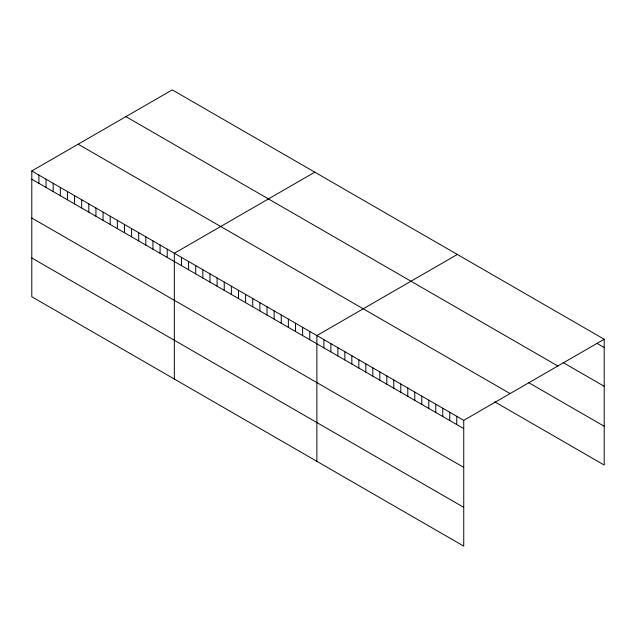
<?xml version="1.0" encoding="UTF-8"?>
<svg xmlns="http://www.w3.org/2000/svg" width="636" height="636" viewBox="0 0 636 636"><rect width="100%" height="100%" fill="white"/><g stroke="black" fill="none" stroke-linecap="round" stroke-linejoin="round"><path stroke-width="0.95" d="M31.8 170.965L463.739 420.348L463.739 546.125L31.8 296.75L31.8 170.965L172.261 89.875L604.2 339.25L604.2 465.035L494.641 401.777M314.804 172.165L174.344 253.263L174.344 379.04M457.34 254.464L316.879 335.554L316.879 461.339M463.739 420.348L604.2 339.25M597.204 343.472L604.2 347.51M563.019 362.512L604.2 386.291M125.912 116.634L557.852 366.01M528.826 382.737L604.2 426.247M78.148 144.205L510.088 393.581M31.8 179.225L463.739 428.608M31.8 218.013L463.739 467.388M31.8 257.97L463.739 507.345M456.743 416.31L456.743 424.57M449.755 412.271L449.755 420.531M442.759 408.233L442.759 416.493M435.763 404.194L435.763 412.454M428.775 400.155L428.775 408.415M421.779 396.117L421.779 404.377M414.783 392.086L414.783 400.338M407.795 388.047L407.795 396.308M400.799 384.009L400.799 392.269M393.803 379.97L393.803 388.23M386.815 375.932L386.815 384.192M379.819 371.893L379.819 380.153M372.823 367.854L372.823 376.115M365.835 363.824L365.835 372.076M358.839 359.785L358.839 368.045M351.843 355.747L351.843 364.007M344.855 351.708L344.855 359.968M337.859 347.669L337.859 355.929M330.863 343.631L330.863 351.891M323.875 339.592L323.875 347.852M309.756 331.443L309.756 339.704M302.625 327.325L302.625 335.585M295.502 323.215L295.502 331.475M288.37 319.097L288.37 327.357M281.247 314.987L281.247 323.239M274.116 310.869L274.116 319.129M266.993 306.751L266.993 315.011M259.862 302.641L259.862 310.901M252.738 298.523L252.738 306.783M245.607 294.412L245.607 302.672M238.484 290.294L238.484 298.554M231.353 286.184L231.353 294.436M224.23 282.066L224.23 290.326M217.099 277.948L217.099 286.208M209.975 273.838L209.975 282.098M202.844 269.72L202.844 277.98M195.721 265.61L195.721 273.87M188.59 261.491L188.59 269.751M181.467 257.373L181.467 265.633M167.212 249.145L167.212 257.405M160.089 245.035L160.089 253.295M152.958 240.917L152.958 249.177M145.835 236.807L145.835 245.067M138.704 232.689L138.704 240.949M131.58 228.57L131.58 236.831M124.449 224.46L124.449 232.72M117.326 220.342L117.326 228.602M110.195 216.232L110.195 224.492M103.072 212.114L103.072 220.374M95.941 208.004L95.941 216.256M88.817 203.886L88.817 212.146M81.686 199.768L81.686 208.028M74.563 195.657L74.563 203.918M67.432 191.539L67.432 199.799M60.309 187.429L60.309 195.689M53.178 183.311L53.178 191.571M46.054 179.201L46.054 187.453M38.923 175.083L38.923 183.343"/></g></svg>
